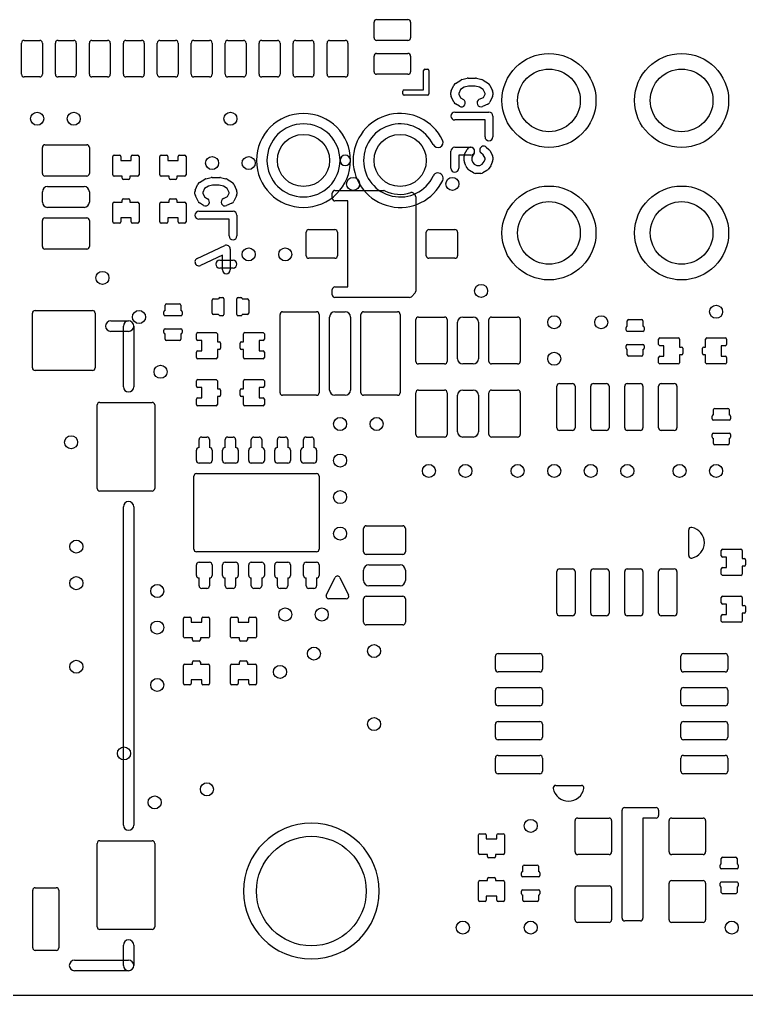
# Model space of a CAD drawing. Extents: x 0 to 45, y 0 to 50.
# Drawn here: x 19.51 to 33.43, y 0 to 18.7 of the extents above; entities that cross this region are included whole.
import ezdxf

# ---------------------------------------------------------------- set-up
doc = ezdxf.new("R2010")
doc.units = 0
for name, color, linetype in [('HOLE_1-6', 7, 'CONTINUOUS'), ('OUTLINE', 7, 'CONTINUOUS'), ('Resist-B', 7, 'CONTINUOUS'), ('Symbol-B', 7, 'CONTINUOUS')]:
    doc.layers.add(name, color=color, linetype=linetype)

msp = doc.modelspace()

# ---------------------------------------------------------------- linework, layer by layer
at = {"layer": 'HOLE_1-6'}
for centre, radius in [((29.65, 17.15), 0.6), ((32.19, 17.15), 0.6), ((19.85, 16.8), 0.125), ((20.55, 16.8), 0.125), ((23.55, 16.8), 0.125), ((23.2, 15.95), 0.125), ((23.9, 15.95), 0.125), ((25.9, 15.55), 0.125), ((27.8, 15.55), 0.125), ((29.65, 14.61), 0.6), ((32.19, 14.61), 0.6), ((23.9, 14.2), 0.125), ((24.6, 14.2), 0.125), ((21.1, 13.75), 0.125), ((28.35, 13.5), 0.125), ((21.8, 13), 0.125), ((32.85, 13.1), 0.125), ((29.75, 12.9), 0.125), ((30.65, 12.9), 0.125), ((29.75, 12.2), 0.125), ((22.2125, 11.95), 0.125), ((25.65, 10.95), 0.125), ((26.35, 10.95), 0.125), ((20.5, 10.6), 0.125), ((25.65, 10.25), 0.125), ((27.35, 10.05), 0.125), ((28.05, 10.05), 0.125), ((29.05, 10.05), 0.125), ((29.75, 10.05), 0.125), ((30.45, 10.05), 0.125), ((31.15, 10.05), 0.125), ((32.15, 10.05), 0.125), ((32.85, 10.05), 0.125), ((25.65, 9.55), 0.125), ((25.65, 8.85), 0.125), ((20.6, 8.6), 0.125), ((20.6, 7.9), 0.125), ((22.15, 7.75), 0.125), ((24.6, 7.3), 0.125), ((25.3, 7.3), 0.125), ((22.15, 7.05), 0.125), ((25.15, 6.55), 0.125), ((26.3, 6.6), 0.125), ((20.6, 6.3), 0.125), ((24.5, 6.2), 0.125), ((22.15, 5.95), 0.125), ((26.3, 5.2), 0.125), ((21.5125, 4.6375), 0.125), ((23.1, 3.95), 0.125), ((22.1, 3.7), 0.125), ((29.3, 3.25), 0.125), ((25.1, 2), 1.05), ((28, 1.3), 0.125), ((29.3, 1.3), 0.125), ((33.15, 1.3), 0.125)]:
    msp.add_circle(centre, radius, dxfattribs=at)
at = {"layer": 'OUTLINE'}
msp.add_line((44, 0), (1, 0), dxfattribs=at)
at = {"layer": 'Resist-B'}
for p, q in [((26.35, 18.7), (26.95, 18.7)), ((26.3, 18.35), (26.3, 18.65)), ((27, 18.65), (27, 18.35)), ((19.55, 17.65), (19.55, 18.25)), ((19.6, 18.3), (19.9, 18.3)), ((19.95, 18.25), (19.95, 17.65)), ((20.2, 17.65), (20.2, 18.25)), ((20.25, 18.3), (20.55, 18.3)), ((20.6, 18.25), (20.6, 17.65)), ((20.85, 17.65), (20.85, 18.25)), ((20.9, 18.3), (21.2, 18.3)), ((21.25, 18.25), (21.25, 17.65)), ((21.5, 17.65), (21.5, 18.25)), ((21.55, 18.3), (21.85, 18.3)), ((21.9, 18.25), (21.9, 17.65)), ((22.15, 17.65), (22.15, 18.25)), ((22.2, 18.3), (22.5, 18.3)), ((22.55, 18.25), (22.55, 17.65)), ((22.8, 17.65), (22.8, 18.25)), ((22.85, 18.3), (23.15, 18.3)), ((23.2, 18.25), (23.2, 17.65)), ((23.45, 17.65), (23.45, 18.25)), ((23.5, 18.3), (23.8, 18.3)), ((23.85, 18.25), (23.85, 17.65)), ((24.1, 17.65), (24.1, 18.25)), ((24.15, 18.3), (24.45, 18.3)), ((24.5, 18.25), (24.5, 17.65)), ((24.75, 17.65), (24.75, 18.25)), ((24.8, 18.3), (25.1, 18.3)), ((25.15, 18.25), (25.15, 17.65)), ((25.4, 17.65), (25.4, 18.25)), ((25.45, 18.3), (25.75, 18.3)), ((25.8, 18.25), (25.8, 17.65)), ((26.95, 18.3), (26.35, 18.3)), ((26.3, 17.7), (26.3, 18)), ((26.35, 18.05), (26.95, 18.05)), ((27, 18), (27, 17.7)), ((19.9, 17.6), (19.6, 17.6)), ((20.55, 17.6), (20.25, 17.6)), ((21.2, 17.6), (20.9, 17.6)), ((21.85, 17.6), (21.55, 17.6)), ((22.5, 17.6), (22.2, 17.6)), ((23.15, 17.6), (22.85, 17.6)), ((23.8, 17.6), (23.5, 17.6)), ((24.45, 17.6), (24.15, 17.6)), ((25.1, 17.6), (24.8, 17.6)), ((25.75, 17.6), (25.45, 17.6)), ((26.95, 17.65), (26.35, 17.65)), ((27.25, 17.35), (27.25, 17.725)), ((27.275, 17.75), (27.325, 17.75)), ((27.35, 17.725), (27.35, 17.275)), ((26.85, 17.275), (26.85, 17.325)), ((26.875, 17.35), (27.25, 17.35)), ((27.325, 17.25), (26.875, 17.25)), ((20, 16.3), (20.8, 16.3)), ((19.95, 15.75), (19.95, 16.25)), ((20.85, 16.25), (20.85, 15.75)), ((21.325, 16.1), (21.425, 16.1)), ((21.675, 16.1), (21.775, 16.1)), ((22.225, 16.1), (22.325, 16.1)), ((22.575, 16.1), (22.675, 16.1)), ((21.3, 15.725), (21.3, 16.075)), ((21.45, 16.075), (21.45, 16)), ((21.45, 16), (21.65, 16)), ((21.65, 16), (21.65, 16.075)), ((21.8, 16.075), (21.8, 15.725)), ((22.2, 15.725), (22.2, 16.075)), ((22.35, 16.075), (22.35, 16)), ((22.35, 16), (22.55, 16)), ((22.55, 16), (22.55, 16.075)), ((22.7, 16.075), (22.7, 15.725)), ((20.8, 15.7), (20, 15.7)), ((21.475, 15.7), (21.325, 15.7)), ((21.475, 15.6625), (21.475, 15.7)), ((21.6, 15.6375), (21.5, 15.6375)), ((21.625, 15.7), (21.625, 15.6625)), ((21.775, 15.7), (21.625, 15.7)), ((22.375, 15.7), (22.225, 15.7)), ((22.375, 15.6625), (22.375, 15.7)), ((22.5, 15.6375), (22.4, 15.6375)), ((22.525, 15.7), (22.525, 15.6625)), ((22.675, 15.7), (22.525, 15.7)), ((21.3, 14.825), (21.3, 15.175)), ((21.325, 15.2), (21.475, 15.2)), ((21.475, 15.2), (21.475, 15.2375)), ((21.5, 15.2625), (21.6, 15.2625)), ((21.625, 15.2375), (21.625, 15.2)), ((21.625, 15.2), (21.775, 15.2)), ((21.8, 15.175), (21.8, 14.825)), ((22.2, 14.825), (22.2, 15.175)), ((22.225, 15.2), (22.375, 15.2)), ((22.375, 15.2), (22.375, 15.2375)), ((22.4, 15.2625), (22.5, 15.2625)), ((22.525, 15.2375), (22.525, 15.2)), ((22.525, 15.2), (22.675, 15.2)), ((22.7, 15.175), (22.7, 14.825)), ((19.95, 14.35), (19.95, 14.85)), ((20, 14.9), (20.8, 14.9)), ((20.85, 14.85), (20.85, 14.35)), ((21.425, 14.8), (21.325, 14.8)), ((21.65, 14.9), (21.45, 14.9)), ((21.45, 14.9), (21.45, 14.825)), ((21.65, 14.825), (21.65, 14.9)), ((21.775, 14.8), (21.675, 14.8)), ((22.325, 14.8), (22.225, 14.8)), ((22.55, 14.9), (22.35, 14.9)), ((22.35, 14.9), (22.35, 14.825)), ((22.55, 14.825), (22.55, 14.9)), ((22.675, 14.8), (22.575, 14.8)), ((25, 14.175), (25, 14.625)), ((25.05, 14.675), (25.55, 14.675)), ((25.6, 14.625), (25.6, 14.175)), ((27.3, 14.175), (27.3, 14.625)), ((27.35, 14.675), (27.85, 14.675)), ((27.9, 14.625), (27.9, 14.175)), ((20.8, 14.3), (20, 14.3)), ((25.55, 14.125), (25.05, 14.125)), ((27.85, 14.125), (27.35, 14.125)), ((23.2, 13.075), (23.2, 13.325)), ((23.225, 13.35), (23.325, 13.35)), ((23.35, 13.375), (23.4, 13.375)), ((23.425, 13.35), (23.425, 13.05)), ((23.675, 13.05), (23.675, 13.35)), ((23.7, 13.375), (23.75, 13.375)), ((23.775, 13.35), (23.875, 13.35)), ((23.9, 13.325), (23.9, 13.075)), ((19.81, 13.125), (20.91, 13.125)), ((22.275, 13.05), (22.275, 13.1)), ((22.3, 13.125), (22.3, 13.225)), ((22.325, 13.25), (22.575, 13.25)), ((22.6, 13.225), (22.6, 13.125)), ((22.625, 13.1), (22.625, 13.05)), ((24.55, 13.1), (25.2, 13.1)), ((26.1, 13.1), (26.75, 13.1)), ((19.76, 12.025), (19.76, 13.075)), ((20.96, 13.075), (20.96, 12.025)), ((22.6, 13.025), (22.3, 13.025)), ((23.325, 13.05), (23.225, 13.05)), ((23.4, 13.025), (23.35, 13.025)), ((23.75, 13.025), (23.7, 13.025)), ((23.875, 13.05), (23.775, 13.05)), ((24.5, 11.55), (24.5, 13.05)), ((25.25, 13.05), (25.25, 11.55)), ((26.05, 11.55), (26.05, 13.05)), ((26.8, 13.05), (26.8, 11.55)), ((27.1, 12.15), (27.1, 12.95)), ((27.15, 13), (27.65, 13)), ((27.7, 12.95), (27.7, 12.15)), ((28.5, 12.15), (28.5, 12.95)), ((28.55, 13), (29.05, 13)), ((29.1, 12.95), (29.1, 12.15)), ((31.15, 12.825), (31.15, 12.925)), ((31.175, 12.95), (31.425, 12.95)), ((31.45, 12.925), (31.45, 12.825)), ((22.275, 12.7), (22.275, 12.75)), ((22.3, 12.775), (22.6, 12.775)), ((22.625, 12.75), (22.625, 12.7)), ((31.125, 12.75), (31.125, 12.8)), ((31.45, 12.725), (31.15, 12.725)), ((31.475, 12.8), (31.475, 12.75)), ((22.3, 12.575), (22.3, 12.675)), ((22.575, 12.55), (22.325, 12.55)), ((22.6, 12.675), (22.6, 12.575)), ((22.9, 12.575), (22.9, 12.675)), ((22.925, 12.7), (23.275, 12.7)), ((23, 12.55), (22.925, 12.55)), ((23, 12.35), (23, 12.55)), ((23.3, 12.675), (23.3, 12.525)), ((23.8, 12.525), (23.8, 12.675)), ((23.825, 12.7), (24.175, 12.7)), ((24.175, 12.55), (24.1, 12.55)), ((24.1, 12.55), (24.1, 12.35)), ((24.2, 12.675), (24.2, 12.575)), ((31.75, 12.475), (31.75, 12.575)), ((31.775, 12.6), (32.125, 12.6)), ((32.15, 12.575), (32.15, 12.425)), ((32.65, 12.425), (32.65, 12.575)), ((32.675, 12.6), (33.025, 12.6)), ((33.05, 12.575), (33.05, 12.475)), ((22.925, 12.35), (23, 12.35)), ((23.3, 12.525), (23.3375, 12.525)), ((23.3375, 12.375), (23.3, 12.375)), ((23.3, 12.375), (23.3, 12.225)), ((23.3625, 12.5), (23.3625, 12.4)), ((23.7375, 12.4), (23.7375, 12.5)), ((23.7625, 12.525), (23.8, 12.525)), ((23.8, 12.375), (23.7625, 12.375)), ((23.8, 12.225), (23.8, 12.375)), ((24.1, 12.35), (24.175, 12.35)), ((31.125, 12.4), (31.125, 12.45)), ((31.15, 12.475), (31.45, 12.475)), ((31.15, 12.275), (31.15, 12.375)), ((31.45, 12.375), (31.45, 12.275)), ((31.475, 12.45), (31.475, 12.4)), ((31.85, 12.45), (31.775, 12.45)), ((31.85, 12.25), (31.85, 12.45)), ((32.15, 12.425), (32.1875, 12.425)), ((32.2125, 12.4), (32.2125, 12.3)), ((32.5875, 12.3), (32.5875, 12.4)), ((32.6125, 12.425), (32.65, 12.425)), ((33.025, 12.45), (32.95, 12.45)), ((32.95, 12.45), (32.95, 12.25)), ((22.9, 12.225), (22.9, 12.325)), ((23.275, 12.2), (22.925, 12.2)), ((24.175, 12.2), (23.825, 12.2)), ((24.2, 12.325), (24.2, 12.225)), ((31.425, 12.25), (31.175, 12.25)), ((31.75, 12.125), (31.75, 12.225)), ((31.775, 12.25), (31.85, 12.25)), ((32.1875, 12.275), (32.15, 12.275)), ((32.15, 12.275), (32.15, 12.125)), ((32.65, 12.275), (32.6125, 12.275)), ((32.65, 12.125), (32.65, 12.275)), ((32.95, 12.25), (33.025, 12.25)), ((33.05, 12.225), (33.05, 12.125)), ((20.91, 11.975), (19.81, 11.975)), ((27.65, 12.1), (27.15, 12.1)), ((29.05, 12.1), (28.55, 12.1)), ((32.125, 12.1), (31.775, 12.1)), ((33.025, 12.1), (32.675, 12.1)), ((22.925, 11.8), (23.275, 11.8)), ((23.825, 11.8), (24.175, 11.8)), ((22.9, 11.675), (22.9, 11.775)), ((23, 11.65), (22.925, 11.65)), ((23, 11.45), (23, 11.65)), ((23.3, 11.775), (23.3, 11.625)), ((23.3, 11.625), (23.3375, 11.625)), ((23.3625, 11.6), (23.3625, 11.5)), ((23.7375, 11.5), (23.7375, 11.6)), ((23.7625, 11.625), (23.8, 11.625)), ((23.8, 11.625), (23.8, 11.775)), ((24.175, 11.65), (24.1, 11.65)), ((24.1, 11.65), (24.1, 11.45)), ((24.2, 11.775), (24.2, 11.675)), ((27.15, 11.6), (27.65, 11.6)), ((28.55, 11.6), (29.05, 11.6)), ((29.8, 10.875), (29.8, 11.675)), ((29.85, 11.725), (30.1, 11.725)), ((30.15, 11.675), (30.15, 10.875)), ((30.45, 10.875), (30.45, 11.675)), ((30.5, 11.725), (30.75, 11.725)), ((30.8, 11.675), (30.8, 10.875)), ((31.1, 10.875), (31.1, 11.675)), ((31.15, 11.725), (31.4, 11.725)), ((31.45, 11.675), (31.45, 10.875)), ((31.75, 10.875), (31.75, 11.675)), ((31.8, 11.725), (32.05, 11.725)), ((32.1, 11.675), (32.1, 10.875)), ((22.9, 11.325), (22.9, 11.425)), ((22.925, 11.45), (23, 11.45)), ((23.3375, 11.475), (23.3, 11.475)), ((23.3, 11.475), (23.3, 11.325)), ((23.8, 11.475), (23.7625, 11.475)), ((23.8, 11.325), (23.8, 11.475)), ((24.1, 11.45), (24.175, 11.45)), ((24.2, 11.425), (24.2, 11.325)), ((25.2, 11.5), (24.55, 11.5)), ((26.75, 11.5), (26.1, 11.5)), ((27.1, 10.75), (27.1, 11.55)), ((27.7, 11.55), (27.7, 10.75)), ((28.5, 10.75), (28.5, 11.55)), ((29.1, 11.55), (29.1, 10.75)), ((21, 9.715), (21, 11.315)), ((21.05, 11.365), (22.05, 11.365)), ((22.1, 11.315), (22.1, 9.715)), ((23.275, 11.3), (22.925, 11.3)), ((24.175, 11.3), (23.825, 11.3)), ((32.8, 11.125), (32.8, 11.225)), ((32.825, 11.25), (33.075, 11.25)), ((33.1, 11.225), (33.1, 11.125)), ((32.775, 11.05), (32.775, 11.1)), ((33.125, 11.1), (33.125, 11.05)), ((33.1, 11.025), (32.8, 11.025)), ((23, 10.7), (23.1, 10.7)), ((23.5, 10.7), (23.6, 10.7)), ((24, 10.7), (24.1, 10.7)), ((24.5, 10.7), (24.6, 10.7)), ((25, 10.7), (25.1, 10.7)), ((27.65, 10.7), (27.15, 10.7)), ((29.05, 10.7), (28.55, 10.7)), ((30.1, 10.825), (29.85, 10.825)), ((30.75, 10.825), (30.5, 10.825)), ((31.4, 10.825), (31.15, 10.825)), ((32.05, 10.825), (31.8, 10.825)), ((32.775, 10.7), (32.775, 10.75)), ((32.8, 10.775), (33.1, 10.775)), ((32.8, 10.575), (32.8, 10.675)), ((33.1, 10.675), (33.1, 10.575)), ((33.125, 10.75), (33.125, 10.7)), ((22.95, 10.5), (22.95, 10.65)), ((23.15, 10.65), (23.15, 10.5)), ((23.45, 10.5), (23.45, 10.65)), ((23.65, 10.65), (23.65, 10.5)), ((23.95, 10.5), (23.95, 10.65)), ((24.15, 10.65), (24.15, 10.5)), ((24.45, 10.5), (24.45, 10.65)), ((24.65, 10.65), (24.65, 10.5)), ((24.95, 10.5), (24.95, 10.65)), ((25.15, 10.65), (25.15, 10.5)), ((33.075, 10.55), (32.825, 10.55)), ((22.9, 10.25), (22.9, 10.45)), ((23.2, 10.45), (23.2, 10.25)), ((23.4, 10.25), (23.4, 10.45)), ((23.7, 10.45), (23.7, 10.25)), ((23.9, 10.25), (23.9, 10.45)), ((24.2, 10.45), (24.2, 10.25)), ((24.4, 10.25), (24.4, 10.45)), ((24.7, 10.45), (24.7, 10.25)), ((24.9, 10.25), (24.9, 10.45)), ((25.2, 10.45), (25.2, 10.25)), ((23.15, 10.2), (22.95, 10.2)), ((23.65, 10.2), (23.45, 10.2)), ((24.15, 10.2), (23.95, 10.2)), ((24.65, 10.2), (24.45, 10.2)), ((25.15, 10.2), (24.95, 10.2)), ((22.85, 8.55), (22.85, 9.95)), ((22.9, 10), (25.2, 10)), ((25.25, 9.95), (25.25, 8.55)), ((22.05, 9.665), (21.05, 9.665)), ((26.15, 9), (26.85, 9)), ((26.1, 8.5), (26.1, 8.95)), ((26.9, 8.95), (26.9, 8.5)), ((25.2, 8.5), (22.9, 8.5)), ((26.85, 8.45), (26.15, 8.45)), ((32.95, 8.425), (32.95, 8.525)), ((32.975, 8.55), (33.325, 8.55)), ((33.35, 8.525), (33.35, 8.375)), ((22.9, 8.05), (22.9, 8.25)), ((22.95, 8.3), (23.15, 8.3)), ((23.2, 8.25), (23.2, 8.05)), ((23.4, 8.05), (23.4, 8.25)), ((23.45, 8.3), (23.65, 8.3)), ((23.7, 8.25), (23.7, 8.05)), ((23.9, 8.05), (23.9, 8.25)), ((23.95, 8.3), (24.15, 8.3)), ((24.2, 8.25), (24.2, 8.05)), ((24.4, 8.05), (24.4, 8.25)), ((24.45, 8.3), (24.65, 8.3)), ((24.7, 8.25), (24.7, 8.05)), ((24.95, 8.05), (24.95, 8.25)), ((25, 8.3), (25.2, 8.3)), ((25.25, 8.25), (25.25, 8.05)), ((33.05, 8.4), (32.975, 8.4)), ((33.05, 8.2), (33.05, 8.4)), ((33.35, 8.375), (33.3875, 8.375)), ((33.4125, 8.35), (33.4125, 8.25)), ((29.8, 7.325), (29.8, 8.125)), ((29.85, 8.175), (30.1, 8.175)), ((30.15, 8.125), (30.15, 7.325)), ((30.45, 7.325), (30.45, 8.125)), ((30.5, 8.175), (30.75, 8.175)), ((30.8, 8.125), (30.8, 7.325)), ((31.1, 7.325), (31.1, 8.125)), ((31.15, 8.175), (31.4, 8.175)), ((31.45, 8.125), (31.45, 7.325)), ((31.75, 7.325), (31.75, 8.125)), ((31.8, 8.175), (32.05, 8.175)), ((32.1, 8.125), (32.1, 7.325)), ((32.95, 8.075), (32.95, 8.175)), ((32.975, 8.2), (33.05, 8.2)), ((33.325, 8.05), (32.975, 8.05)), ((33.3875, 8.225), (33.35, 8.225)), ((33.35, 8.225), (33.35, 8.075)), ((22.95, 7.85), (22.95, 8)), ((23.15, 8), (23.15, 7.85)), ((23.45, 7.85), (23.45, 8)), ((23.65, 8), (23.65, 7.85)), ((23.95, 7.85), (23.95, 8)), ((24.15, 8), (24.15, 7.85)), ((24.45, 7.85), (24.45, 8)), ((24.65, 8), (24.65, 7.85)), ((25, 7.85), (25, 8)), ((25.2, 8), (25.2, 7.85)), ((23.1, 7.8), (23, 7.8)), ((23.6, 7.8), (23.5, 7.8)), ((24.1, 7.8), (24, 7.8)), ((24.6, 7.8), (24.5, 7.8)), ((25.15, 7.8), (25.05, 7.8)), ((26.1, 7.15), (26.1, 7.6)), ((26.15, 7.65), (26.85, 7.65)), ((26.9, 7.6), (26.9, 7.15)), ((32.95, 7.525), (32.95, 7.625)), ((32.975, 7.65), (33.325, 7.65)), ((33.05, 7.5), (32.975, 7.5)), ((33.05, 7.3), (33.05, 7.5)), ((33.35, 7.625), (33.35, 7.475)), ((32.975, 7.3), (33.05, 7.3)), ((33.35, 7.475), (33.3875, 7.475)), ((33.3875, 7.325), (33.35, 7.325)), ((33.35, 7.325), (33.35, 7.175)), ((33.4125, 7.45), (33.4125, 7.35)), ((22.65, 6.875), (22.65, 7.225)), ((22.675, 7.25), (22.775, 7.25)), ((22.8, 7.225), (22.8, 7.15)), ((22.8, 7.15), (23, 7.15)), ((23, 7.15), (23, 7.225)), ((23.025, 7.25), (23.125, 7.25)), ((23.15, 7.225), (23.15, 6.875)), ((23.55, 6.875), (23.55, 7.225)), ((23.575, 7.25), (23.675, 7.25)), ((23.7, 7.225), (23.7, 7.15)), ((23.7, 7.15), (23.9, 7.15)), ((23.9, 7.15), (23.9, 7.225)), ((23.925, 7.25), (24.025, 7.25)), ((24.05, 7.225), (24.05, 6.875)), ((30.1, 7.275), (29.85, 7.275)), ((30.75, 7.275), (30.5, 7.275)), ((31.4, 7.275), (31.15, 7.275)), ((32.05, 7.275), (31.8, 7.275)), ((32.95, 7.175), (32.95, 7.275)), ((33.325, 7.15), (32.975, 7.15)), ((26.85, 7.1), (26.15, 7.1)), ((22.825, 6.85), (22.675, 6.85)), ((22.825, 6.8125), (22.825, 6.85)), ((22.95, 6.7875), (22.85, 6.7875)), ((22.975, 6.85), (22.975, 6.8125)), ((23.125, 6.85), (22.975, 6.85)), ((23.725, 6.85), (23.575, 6.85)), ((23.725, 6.8125), (23.725, 6.85)), ((23.85, 6.7875), (23.75, 6.7875)), ((23.875, 6.85), (23.875, 6.8125)), ((24.025, 6.85), (23.875, 6.85)), ((28.675, 6.55), (29.475, 6.55)), ((32.225, 6.55), (33.025, 6.55)), ((22.825, 6.35), (22.825, 6.3875)), ((22.85, 6.4125), (22.95, 6.4125)), ((22.975, 6.3875), (22.975, 6.35)), ((23.725, 6.35), (23.725, 6.3875)), ((23.75, 6.4125), (23.85, 6.4125)), ((23.875, 6.3875), (23.875, 6.35)), ((28.625, 6.25), (28.625, 6.5)), ((29.525, 6.5), (29.525, 6.25)), ((32.175, 6.25), (32.175, 6.5)), ((33.075, 6.5), (33.075, 6.25)), ((22.65, 5.975), (22.65, 6.325)), ((22.675, 6.35), (22.825, 6.35)), ((22.975, 6.35), (23.125, 6.35)), ((23.15, 6.325), (23.15, 5.975)), ((23.55, 5.975), (23.55, 6.325)), ((23.575, 6.35), (23.725, 6.35)), ((23.875, 6.35), (24.025, 6.35)), ((24.05, 6.325), (24.05, 5.975)), ((29.475, 6.2), (28.675, 6.2)), ((33.025, 6.2), (32.225, 6.2)), ((23, 6.05), (22.8, 6.05)), ((22.8, 6.05), (22.8, 5.975)), ((23, 5.975), (23, 6.05)), ((23.9, 6.05), (23.7, 6.05)), ((23.7, 6.05), (23.7, 5.975)), ((23.9, 5.975), (23.9, 6.05)), ((22.775, 5.95), (22.675, 5.95)), ((23.125, 5.95), (23.025, 5.95)), ((23.675, 5.95), (23.575, 5.95)), ((24.025, 5.95), (23.925, 5.95)), ((28.625, 5.6), (28.625, 5.85)), ((28.675, 5.9), (29.475, 5.9)), ((29.525, 5.85), (29.525, 5.6)), ((32.175, 5.6), (32.175, 5.85)), ((32.225, 5.9), (33.025, 5.9)), ((33.075, 5.85), (33.075, 5.6)), ((29.475, 5.55), (28.675, 5.55)), ((33.025, 5.55), (32.225, 5.55)), ((28.675, 5.25), (29.475, 5.25)), ((32.225, 5.25), (33.025, 5.25)), ((28.625, 4.95), (28.625, 5.2)), ((29.525, 5.2), (29.525, 4.95)), ((32.175, 4.95), (32.175, 5.2)), ((33.075, 5.2), (33.075, 4.95)), ((29.475, 4.9), (28.675, 4.9)), ((33.025, 4.9), (32.225, 4.9)), ((28.625, 4.3), (28.625, 4.55)), ((28.675, 4.6), (29.475, 4.6)), ((29.525, 4.55), (29.525, 4.3)), ((32.175, 4.3), (32.175, 4.55)), ((32.225, 4.6), (33.025, 4.6)), ((33.075, 4.55), (33.075, 4.3)), ((29.475, 4.25), (28.675, 4.25)), ((33.025, 4.25), (32.225, 4.25)), ((30.2, 3.4), (30.8, 3.4)), ((32, 3.4), (32.6, 3.4)), ((30.15, 2.75), (30.15, 3.35)), ((30.85, 3.35), (30.85, 2.75)), ((31.95, 2.75), (31.95, 3.35)), ((32.65, 3.35), (32.65, 2.75)), ((28.3, 2.725), (28.3, 3.075)), ((28.325, 3.1), (28.425, 3.1)), ((28.45, 3.075), (28.45, 3)), ((28.45, 3), (28.65, 3)), ((28.65, 3), (28.65, 3.075)), ((28.675, 3.1), (28.775, 3.1)), ((28.8, 3.075), (28.8, 2.725)), ((21, 1.315), (21, 2.915)), ((21.05, 2.965), (22.05, 2.965)), ((22.1, 2.915), (22.1, 1.315)), ((28.475, 2.7), (28.325, 2.7)), ((28.475, 2.6625), (28.475, 2.7)), ((28.6, 2.6375), (28.5, 2.6375)), ((28.625, 2.7), (28.625, 2.6625)), ((28.775, 2.7), (28.625, 2.7)), ((30.8, 2.7), (30.2, 2.7)), ((32.6, 2.7), (32, 2.7)), ((32.95, 2.525), (32.95, 2.625)), ((32.975, 2.65), (33.225, 2.65)), ((33.25, 2.625), (33.25, 2.525)), ((29.15, 2.375), (29.15, 2.475)), ((29.175, 2.5), (29.425, 2.5)), ((29.45, 2.475), (29.45, 2.375)), ((32.925, 2.45), (32.925, 2.5)), ((33.275, 2.5), (33.275, 2.45)), ((28.5, 2.2625), (28.6, 2.2625)), ((29.125, 2.3), (29.125, 2.35)), ((29.45, 2.275), (29.15, 2.275)), ((29.475, 2.35), (29.475, 2.3)), ((33.25, 2.425), (32.95, 2.425)), ((19.815, 2.065), (20.215, 2.065)), ((28.3, 1.825), (28.3, 2.175)), ((28.325, 2.2), (28.475, 2.2)), ((28.475, 2.2), (28.475, 2.2375)), ((28.625, 2.2375), (28.625, 2.2)), ((28.625, 2.2), (28.775, 2.2)), ((28.8, 2.175), (28.8, 1.825)), ((30.2, 2.1), (30.8, 2.1)), ((31.95, 1.45), (31.95, 2.15)), ((32, 2.2), (32.6, 2.2)), ((32.65, 2.15), (32.65, 1.45)), ((32.925, 2.1), (32.925, 2.15)), ((32.95, 2.175), (33.25, 2.175)), ((32.95, 1.975), (32.95, 2.075)), ((33.25, 2.075), (33.25, 1.975)), ((33.275, 2.15), (33.275, 2.1)), ((19.765, 0.915), (19.765, 2.015)), ((20.265, 2.015), (20.265, 0.915)), ((28.65, 1.9), (28.45, 1.9)), ((28.45, 1.9), (28.45, 1.825)), ((28.65, 1.825), (28.65, 1.9)), ((29.125, 1.95), (29.125, 2)), ((29.15, 2.025), (29.45, 2.025)), ((29.15, 1.825), (29.15, 1.925)), ((29.45, 1.925), (29.45, 1.825)), ((29.475, 2), (29.475, 1.95)), ((30.15, 1.45), (30.15, 2.05)), ((30.85, 2.05), (30.85, 1.45)), ((33.225, 1.95), (32.975, 1.95)), ((28.425, 1.8), (28.325, 1.8)), ((28.775, 1.8), (28.675, 1.8)), ((29.425, 1.8), (29.175, 1.8)), ((30.8, 1.4), (30.2, 1.4)), ((32.6, 1.4), (32, 1.4)), ((22.05, 1.265), (21.05, 1.265)), ((20.215, 0.865), (19.815, 0.865))]:
    msp.add_line(p, q, dxfattribs=at)
for centre, radius in [((29.65, 17.15), 0.9), ((32.19, 17.15), 0.9), ((24.95, 16), 0.5), ((26.8, 16), 0.5), ((29.65, 14.61), 0.9), ((32.19, 14.61), 0.9)]:
    msp.add_circle(centre, radius, dxfattribs=at)
for centre, radius, start, end in [((26.35, 18.65), 0.05, 90, 180), ((26.95, 18.65), 0.05, 0, 90), ((26.35, 18.35), 0.05, 180, -90), ((26.95, 18.35), 0.05, -90, 0), ((19.6, 18.25), 0.05, 90, 180), ((19.9, 18.25), 0.05, 0, 90), ((20.25, 18.25), 0.05, 90, 180), ((20.55, 18.25), 0.05, 0, 90), ((20.9, 18.25), 0.05, 90, 180), ((21.2, 18.25), 0.05, 0, 90), ((21.55, 18.25), 0.05, 90, 180), ((21.85, 18.25), 0.05, 0, 90), ((22.2, 18.25), 0.05, 90, 180), ((22.5, 18.25), 0.05, 0, 90), ((22.85, 18.25), 0.05, 90, 180), ((23.15, 18.25), 0.05, 0, 90), ((23.5, 18.25), 0.05, 90, 180), ((23.8, 18.25), 0.05, 0, 90), ((24.15, 18.25), 0.05, 90, 180), ((24.45, 18.25), 0.05, 0, 90), ((24.8, 18.25), 0.05, 90, 180), ((25.1, 18.25), 0.05, 0, 90), ((25.45, 18.25), 0.05, 90, 180), ((25.75, 18.25), 0.05, 0, 90), ((26.35, 18), 0.05, 90, 180), ((26.95, 18), 0.05, 0, 90), ((19.6, 17.65), 0.05, 180, -90), ((19.9, 17.65), 0.05, -90, 0), ((20.25, 17.65), 0.05, 180, -90), ((20.55, 17.65), 0.05, -90, 0), ((20.9, 17.65), 0.05, 180, -90), ((21.2, 17.65), 0.05, -90, 0), ((21.55, 17.65), 0.05, 180, -90), ((21.85, 17.65), 0.05, -90, 0), ((22.2, 17.65), 0.05, 180, -90), ((22.5, 17.65), 0.05, -90, 0), ((22.85, 17.65), 0.05, 180, -90), ((23.15, 17.65), 0.05, -90, 0), ((23.5, 17.65), 0.05, 180, -90), ((23.8, 17.65), 0.05, -90, 0), ((24.15, 17.65), 0.05, 180, -90), ((24.45, 17.65), 0.05, -90, 0), ((24.8, 17.65), 0.05, 180, -90), ((25.1, 17.65), 0.05, -90, 0), ((25.45, 17.65), 0.05, 180, -90), ((25.75, 17.65), 0.05, -90, 0), ((26.35, 17.7), 0.05, 180, -90), ((26.95, 17.7), 0.05, -90, 0), ((27.275, 17.725), 0.025, 90, 180), ((27.325, 17.725), 0.025, 0, 90), ((26.875, 17.325), 0.025, 90, 180), ((26.875, 17.275), 0.025, 180, -90), ((27.325, 17.275), 0.025, -90, 0), ((20, 16.25), 0.05, 90, 180), ((20.8, 16.25), 0.05, 0, 90), ((21.325, 16.075), 0.025, 90, 180), ((21.425, 16.075), 0.025, 0, 90), ((21.675, 16.075), 0.025, 90, 180), ((21.775, 16.075), 0.025, 0, 90), ((22.225, 16.075), 0.025, 90, 180), ((22.325, 16.075), 0.025, 0, 90), ((22.575, 16.075), 0.025, 90, 180), ((22.675, 16.075), 0.025, 0, 90), ((20, 15.75), 0.05, 180, -90), ((20.8, 15.75), 0.05, -90, 0), ((21.325, 15.725), 0.025, 180, -90), ((21.775, 15.725), 0.025, -90, 0), ((22.225, 15.725), 0.025, 180, -90), ((22.675, 15.725), 0.025, -90, 0), ((21.5, 15.6625), 0.025, 180, -90), ((21.6, 15.6625), 0.025, -90, 0), ((22.4, 15.6625), 0.025, 180, -90), ((22.5, 15.6625), 0.025, -90, 0), ((21.325, 15.175), 0.025, 90, 180), ((21.5, 15.2375), 0.025, 90, 180), ((21.6, 15.2375), 0.025, 0, 90), ((21.775, 15.175), 0.025, 0, 90), ((22.225, 15.175), 0.025, 90, 180), ((22.4, 15.2375), 0.025, 90, 180), ((22.5, 15.2375), 0.025, 0, 90), ((22.675, 15.175), 0.025, 0, 90), ((20, 14.85), 0.05, 90, 180), ((20.8, 14.85), 0.05, 0, 90), ((21.325, 14.825), 0.025, 180, -90), ((21.425, 14.825), 0.025, -90, 0), ((21.675, 14.825), 0.025, 180, -90), ((21.775, 14.825), 0.025, -90, 0), ((22.225, 14.825), 0.025, 180, -90), ((22.325, 14.825), 0.025, -90, 0), ((22.575, 14.825), 0.025, 180, -90), ((22.675, 14.825), 0.025, -90, 0), ((25.05, 14.625), 0.05, 90, 180), ((25.55, 14.625), 0.05, 0, 90), ((27.35, 14.625), 0.05, 90, 180), ((27.85, 14.625), 0.05, 0, 90), ((20, 14.35), 0.05, 180, -90), ((20.8, 14.35), 0.05, -90, 0), ((25.05, 14.175), 0.05, 180, -90), ((25.55, 14.175), 0.05, -90, 0), ((27.35, 14.175), 0.05, 180, -90), ((27.85, 14.175), 0.05, -90, 0), ((23.225, 13.325), 0.025, 90, 180), ((23.35, 13.35), 0.025, 90, 180), ((23.4, 13.35), 0.025, 0, 90), ((23.7, 13.35), 0.025, 90, 180), ((23.75, 13.35), 0.025, 0, 90), ((23.875, 13.325), 0.025, 0, 90), ((19.81, 13.075), 0.05, 90, 180), ((20.91, 13.075), 0.05, 0, 90), ((22.3, 13.1), 0.025, 90, 180), ((22.325, 13.225), 0.025, 90, 180), ((22.575, 13.225), 0.025, 0, 90), ((22.6, 13.1), 0.025, 0, 90), ((24.55, 13.05), 0.05, 90, 180), ((25.2, 13.05), 0.05, 0, 90), ((26.1, 13.05), 0.05, 90, 180), ((26.75, 13.05), 0.05, 0, 90), ((22.3, 13.05), 0.025, 180, -90), ((22.6, 13.05), 0.025, -90, 0), ((23.225, 13.075), 0.025, 180, -90), ((23.35, 13.05), 0.025, 180, -90), ((23.4, 13.05), 0.025, -90, 0), ((23.7, 13.05), 0.025, 180, -90), ((23.75, 13.05), 0.025, -90, 0), ((23.875, 13.075), 0.025, -90, 0), ((27.15, 12.95), 0.05, 90, 180), ((27.65, 12.95), 0.05, 0, 90), ((28.55, 12.95), 0.05, 90, 180), ((29.05, 12.95), 0.05, 0, 90), ((31.175, 12.925), 0.025, 90, 180), ((31.425, 12.925), 0.025, 0, 90), ((22.3, 12.75), 0.025, 90, 180), ((22.6, 12.75), 0.025, 0, 90), ((31.15, 12.8), 0.025, 90, 180), ((31.15, 12.75), 0.025, 180, -90), ((31.45, 12.8), 0.025, 0, 90), ((31.45, 12.75), 0.025, -90, 0), ((22.3, 12.7), 0.025, 180, -90), ((22.325, 12.575), 0.025, 180, -90), ((22.575, 12.575), 0.025, -90, 0), ((22.6, 12.7), 0.025, -90, 0), ((22.925, 12.675), 0.025, 90, 180), ((22.925, 12.575), 0.025, 180, -90), ((23.275, 12.675), 0.025, 0, 90), ((23.825, 12.675), 0.025, 90, 180), ((24.175, 12.675), 0.025, 0, 90), ((24.175, 12.575), 0.025, -90, 0), ((31.775, 12.575), 0.025, 90, 180), ((32.125, 12.575), 0.025, 0, 90), ((32.675, 12.575), 0.025, 90, 180), ((33.025, 12.575), 0.025, 0, 90), ((22.925, 12.325), 0.025, 90, 180), ((23.3375, 12.5), 0.025, 0, 90), ((23.3375, 12.4), 0.025, -90, 0), ((23.7625, 12.5), 0.025, 90, 180), ((23.7625, 12.4), 0.025, 180, -90), ((24.175, 12.325), 0.025, 0, 90), ((31.15, 12.45), 0.025, 90, 180), ((31.15, 12.4), 0.025, 180, -90), ((31.45, 12.45), 0.025, 0, 90), ((31.45, 12.4), 0.025, -90, 0), ((31.775, 12.475), 0.025, 180, -90), ((32.1875, 12.4), 0.025, 0, 90), ((32.6125, 12.4), 0.025, 90, 180), ((33.025, 12.475), 0.025, -90, 0), ((22.925, 12.225), 0.025, 180, -90), ((23.275, 12.225), 0.025, -90, 0), ((23.825, 12.225), 0.025, 180, -90), ((24.175, 12.225), 0.025, -90, 0), ((31.175, 12.275), 0.025, 180, -90), ((31.425, 12.275), 0.025, -90, 0), ((31.775, 12.225), 0.025, 90, 180), ((32.1875, 12.3), 0.025, -90, 0), ((32.6125, 12.3), 0.025, 180, -90), ((33.025, 12.225), 0.025, 0, 90), ((19.81, 12.025), 0.05, 180, -90), ((20.91, 12.025), 0.05, -90, 0), ((27.15, 12.15), 0.05, 180, -90), ((27.65, 12.15), 0.05, -90, 0), ((28.55, 12.15), 0.05, 180, -90), ((29.05, 12.15), 0.05, -90, 0), ((31.775, 12.125), 0.025, 180, -90), ((32.125, 12.125), 0.025, -90, 0), ((32.675, 12.125), 0.025, 180, -90), ((33.025, 12.125), 0.025, -90, 0), ((22.925, 11.775), 0.025, 90, 180), ((23.275, 11.775), 0.025, 0, 90), ((23.825, 11.775), 0.025, 90, 180), ((24.175, 11.775), 0.025, 0, 90), ((22.925, 11.675), 0.025, 180, -90), ((23.3375, 11.6), 0.025, 0, 90), ((23.7625, 11.6), 0.025, 90, 180), ((24.175, 11.675), 0.025, -90, 0), ((27.15, 11.55), 0.05, 90, 180), ((27.65, 11.55), 0.05, 0, 90), ((28.55, 11.55), 0.05, 90, 180), ((29.05, 11.55), 0.05, 0, 90), ((29.85, 11.675), 0.05, 90, 180), ((30.1, 11.675), 0.05, 0, 90), ((30.5, 11.675), 0.05, 90, 180), ((30.75, 11.675), 0.05, 0, 90), ((31.15, 11.675), 0.05, 90, 180), ((31.4, 11.675), 0.05, 0, 90), ((31.8, 11.675), 0.05, 90, 180), ((32.05, 11.675), 0.05, 0, 90), ((22.925, 11.425), 0.025, 90, 180), ((23.3375, 11.5), 0.025, -90, 0), ((23.7625, 11.5), 0.025, 180, -90), ((24.175, 11.425), 0.025, 0, 90), ((24.55, 11.55), 0.05, 180, -90), ((25.2, 11.55), 0.05, -90, 0), ((26.1, 11.55), 0.05, 180, -90), ((26.75, 11.55), 0.05, -90, 0), ((21.05, 11.315), 0.05, 90, 180), ((22.05, 11.315), 0.05, 0, 90), ((22.925, 11.325), 0.025, 180, -90), ((23.275, 11.325), 0.025, -90, 0), ((23.825, 11.325), 0.025, 180, -90), ((24.175, 11.325), 0.025, -90, 0), ((32.825, 11.225), 0.025, 90, 180), ((33.075, 11.225), 0.025, 0, 90), ((32.8, 11.1), 0.025, 90, 180), ((32.8, 11.05), 0.025, 180, -90), ((33.1, 11.1), 0.025, 0, 90), ((33.1, 11.05), 0.025, -90, 0), ((29.85, 10.875), 0.05, 180, -90), ((30.1, 10.875), 0.05, -90, 0), ((30.5, 10.875), 0.05, 180, -90), ((30.75, 10.875), 0.05, -90, 0), ((31.15, 10.875), 0.05, 180, -90), ((31.4, 10.875), 0.05, -90, 0), ((31.8, 10.875), 0.05, 180, -90), ((32.05, 10.875), 0.05, -90, 0), ((23, 10.65), 0.05, 90, 180), ((23.1, 10.65), 0.05, 0, 90), ((23.5, 10.65), 0.05, 90, 180), ((23.6, 10.65), 0.05, 0, 90), ((24, 10.65), 0.05, 90, 180), ((24.1, 10.65), 0.05, 0, 90), ((24.5, 10.65), 0.05, 90, 180), ((24.6, 10.65), 0.05, 0, 90), ((25, 10.65), 0.05, 90, 180), ((25.1, 10.65), 0.05, 0, 90), ((27.15, 10.75), 0.05, 180, -90), ((27.65, 10.75), 0.05, -90, 0), ((28.55, 10.75), 0.05, 180, -90), ((29.05, 10.75), 0.05, -90, 0), ((32.8, 10.75), 0.025, 90, 180), ((32.8, 10.7), 0.025, 180, -90), ((33.1, 10.75), 0.025, 0, 90), ((33.1, 10.7), 0.025, -90, 0), ((22.95, 10.45), 0.05, 90, 180), ((23.15, 10.45), 0.05, 0, 90), ((23.45, 10.45), 0.05, 90, 180), ((23.65, 10.45), 0.05, 0, 90), ((23.95, 10.45), 0.05, 90, 180), ((24.15, 10.45), 0.05, 0, 90), ((24.45, 10.45), 0.05, 90, 180), ((24.65, 10.45), 0.05, 0, 90), ((24.95, 10.45), 0.05, 90, 180), ((25.15, 10.45), 0.05, 0, 90), ((32.825, 10.575), 0.025, 180, -90), ((33.075, 10.575), 0.025, -90, 0), ((22.95, 10.25), 0.05, 180, -90), ((23.15, 10.25), 0.05, -90, 0), ((23.45, 10.25), 0.05, 180, -90), ((23.65, 10.25), 0.05, -90, 0), ((23.95, 10.25), 0.05, 180, -90), ((24.15, 10.25), 0.05, -90, 0), ((24.45, 10.25), 0.05, 180, -90), ((24.65, 10.25), 0.05, -90, 0), ((24.95, 10.25), 0.05, 180, -90), ((25.15, 10.25), 0.05, -90, 0), ((22.9, 9.95), 0.05, 90, 180), ((25.2, 9.95), 0.05, 0, 90), ((21.05, 9.715), 0.05, 180, -90), ((22.05, 9.715), 0.05, -90, 0), ((26.15, 8.95), 0.05, 90, 180), ((26.85, 8.95), 0.05, 0, 90), ((22.9, 8.55), 0.05, 180, -90), ((25.2, 8.55), 0.05, -90, 0), ((26.15, 8.5), 0.05, 180, -90), ((26.85, 8.5), 0.05, -90, 0), ((32.975, 8.525), 0.025, 90, 180), ((32.975, 8.425), 0.025, 180, -90), ((33.325, 8.525), 0.025, 0, 90), ((22.95, 8.25), 0.05, 90, 180), ((23.15, 8.25), 0.05, 0, 90), ((23.45, 8.25), 0.05, 90, 180), ((23.65, 8.25), 0.05, 0, 90), ((23.95, 8.25), 0.05, 90, 180), ((24.15, 8.25), 0.05, 0, 90), ((24.45, 8.25), 0.05, 90, 180), ((24.65, 8.25), 0.05, 0, 90), ((25, 8.25), 0.05, 90, 180), ((25.2, 8.25), 0.05, 0, 90), ((33.3875, 8.35), 0.025, 0, 90), ((33.3875, 8.25), 0.025, -90, 0), ((22.95, 8.05), 0.05, 180, -90), ((23.15, 8.05), 0.05, -90, 0), ((23.45, 8.05), 0.05, 180, -90), ((23.65, 8.05), 0.05, -90, 0), ((23.95, 8.05), 0.05, 180, -90), ((24.15, 8.05), 0.05, -90, 0), ((24.45, 8.05), 0.05, 180, -90), ((24.65, 8.05), 0.05, -90, 0), ((25, 8.05), 0.05, 180, -90), ((25.2, 8.05), 0.05, -90, 0), ((29.85, 8.125), 0.05, 90, 180), ((30.1, 8.125), 0.05, 0, 90), ((30.5, 8.125), 0.05, 90, 180), ((30.75, 8.125), 0.05, 0, 90), ((31.15, 8.125), 0.05, 90, 180), ((31.4, 8.125), 0.05, 0, 90), ((31.8, 8.125), 0.05, 90, 180), ((32.05, 8.125), 0.05, 0, 90), ((32.975, 8.175), 0.025, 90, 180), ((32.975, 8.075), 0.025, 180, -90), ((33.325, 8.075), 0.025, -90, 0), ((23, 7.85), 0.05, 180, -90), ((23.1, 7.85), 0.05, -90, 0), ((23.5, 7.85), 0.05, 180, -90), ((23.6, 7.85), 0.05, -90, 0), ((24, 7.85), 0.05, 180, -90), ((24.1, 7.85), 0.05, -90, 0), ((24.5, 7.85), 0.05, 180, -90), ((24.6, 7.85), 0.05, -90, 0), ((25.05, 7.85), 0.05, 180, -90), ((25.15, 7.85), 0.05, -90, 0), ((26.15, 7.6), 0.05, 90, 180), ((26.85, 7.6), 0.05, 0, 90), ((32.975, 7.625), 0.025, 90, 180), ((32.975, 7.525), 0.025, 180, -90), ((33.325, 7.625), 0.025, 0, 90), ((29.85, 7.325), 0.05, 180, -90), ((30.1, 7.325), 0.05, -90, 0), ((30.5, 7.325), 0.05, 180, -90), ((30.75, 7.325), 0.05, -90, 0), ((31.15, 7.325), 0.05, 180, -90), ((31.4, 7.325), 0.05, -90, 0), ((31.8, 7.325), 0.05, 180, -90), ((32.05, 7.325), 0.05, -90, 0), ((32.975, 7.275), 0.025, 90, 180), ((33.3875, 7.45), 0.025, 0, 90), ((33.3875, 7.35), 0.025, -90, 0), ((22.675, 7.225), 0.025, 90, 180), ((22.775, 7.225), 0.025, 0, 90), ((23.025, 7.225), 0.025, 90, 180), ((23.125, 7.225), 0.025, 0, 90), ((23.575, 7.225), 0.025, 90, 180), ((23.675, 7.225), 0.025, 0, 90), ((23.925, 7.225), 0.025, 90, 180), ((24.025, 7.225), 0.025, 0, 90), ((26.15, 7.15), 0.05, 180, -90), ((26.85, 7.15), 0.05, -90, 0), ((32.975, 7.175), 0.025, 180, -90), ((33.325, 7.175), 0.025, -90, 0), ((22.675, 6.875), 0.025, 180, -90), ((22.85, 6.8125), 0.025, 180, -90), ((22.95, 6.8125), 0.025, -90, 0), ((23.125, 6.875), 0.025, -90, 0), ((23.575, 6.875), 0.025, 180, -90), ((23.75, 6.8125), 0.025, 180, -90), ((23.85, 6.8125), 0.025, -90, 0), ((24.025, 6.875), 0.025, -90, 0), ((28.675, 6.5), 0.05, 90, 180), ((29.475, 6.5), 0.05, 0, 90), ((32.225, 6.5), 0.05, 90, 180), ((33.025, 6.5), 0.05, 0, 90), ((22.85, 6.3875), 0.025, 90, 180), ((22.95, 6.3875), 0.025, 0, 90), ((23.75, 6.3875), 0.025, 90, 180), ((23.85, 6.3875), 0.025, 0, 90), ((22.675, 6.325), 0.025, 90, 180), ((23.125, 6.325), 0.025, 0, 90), ((23.575, 6.325), 0.025, 90, 180), ((24.025, 6.325), 0.025, 0, 90), ((28.675, 6.25), 0.05, 180, -90), ((29.475, 6.25), 0.05, -90, 0), ((32.225, 6.25), 0.05, 180, -90), ((33.025, 6.25), 0.05, -90, 0), ((22.675, 5.975), 0.025, 180, -90), ((22.775, 5.975), 0.025, -90, 0), ((23.025, 5.975), 0.025, 180, -90), ((23.125, 5.975), 0.025, -90, 0), ((23.575, 5.975), 0.025, 180, -90), ((23.675, 5.975), 0.025, -90, 0), ((23.925, 5.975), 0.025, 180, -90), ((24.025, 5.975), 0.025, -90, 0), ((28.675, 5.85), 0.05, 90, 180), ((29.475, 5.85), 0.05, 0, 90), ((32.225, 5.85), 0.05, 90, 180), ((33.025, 5.85), 0.05, 0, 90), ((28.675, 5.6), 0.05, 180, -90), ((29.475, 5.6), 0.05, -90, 0), ((32.225, 5.6), 0.05, 180, -90), ((33.025, 5.6), 0.05, -90, 0), ((28.675, 5.2), 0.05, 90, 180), ((29.475, 5.2), 0.05, 0, 90), ((32.225, 5.2), 0.05, 90, 180), ((33.025, 5.2), 0.05, 0, 90), ((28.675, 4.95), 0.05, 180, -90), ((29.475, 4.95), 0.05, -90, 0), ((32.225, 4.95), 0.05, 180, -90), ((33.025, 4.95), 0.05, -90, 0), ((28.675, 4.55), 0.05, 90, 180), ((29.475, 4.55), 0.05, 0, 90), ((32.225, 4.55), 0.05, 90, 180), ((33.025, 4.55), 0.05, 0, 90), ((28.675, 4.3), 0.05, 180, -90), ((29.475, 4.3), 0.05, -90, 0), ((32.225, 4.3), 0.05, 180, -90), ((33.025, 4.3), 0.05, -90, 0), ((30.2, 3.35), 0.05, 90, 180), ((30.8, 3.35), 0.05, 0, 90), ((32, 3.35), 0.05, 90, 180), ((32.6, 3.35), 0.05, 0, 90), ((25.1, 2), 1.3, 90, -90), ((25.1, 2), 1.3, -90, 90), ((28.325, 3.075), 0.025, 90, 180), ((28.425, 3.075), 0.025, 0, 90), ((28.675, 3.075), 0.025, 90, 180), ((28.775, 3.075), 0.025, 0, 90), ((21.05, 2.915), 0.05, 90, 180), ((22.05, 2.915), 0.05, 0, 90), ((28.325, 2.725), 0.025, 180, -90), ((28.5, 2.6625), 0.025, 180, -90), ((28.6, 2.6625), 0.025, -90, 0), ((28.775, 2.725), 0.025, -90, 0), ((30.2, 2.75), 0.05, 180, -90), ((30.8, 2.75), 0.05, -90, 0), ((32, 2.75), 0.05, 180, -90), ((32.6, 2.75), 0.05, -90, 0), ((32.975, 2.625), 0.025, 90, 180), ((33.225, 2.625), 0.025, 0, 90), ((29.175, 2.475), 0.025, 90, 180), ((29.425, 2.475), 0.025, 0, 90), ((32.95, 2.5), 0.025, 90, 180), ((32.95, 2.45), 0.025, 180, -90), ((33.25, 2.5), 0.025, 0, 90), ((33.25, 2.45), 0.025, -90, 0), ((28.5, 2.2375), 0.025, 90, 180), ((28.6, 2.2375), 0.025, 0, 90), ((29.15, 2.35), 0.025, 90, 180), ((29.15, 2.3), 0.025, 180, -90), ((29.45, 2.35), 0.025, 0, 90), ((29.45, 2.3), 0.025, -90, 0), ((19.815, 2.015), 0.05, 90, 180), ((20.215, 2.015), 0.05, 0, 90), ((28.325, 2.175), 0.025, 90, 180), ((28.775, 2.175), 0.025, 0, 90), ((30.2, 2.05), 0.05, 90, 180), ((30.8, 2.05), 0.05, 0, 90), ((32, 2.15), 0.05, 90, 180), ((32.6, 2.15), 0.05, 0, 90), ((32.95, 2.15), 0.025, 90, 180), ((32.95, 2.1), 0.025, 180, -90), ((33.25, 2.15), 0.025, 0, 90), ((33.25, 2.1), 0.025, -90, 0), ((29.15, 2), 0.025, 90, 180), ((29.15, 1.95), 0.025, 180, -90), ((29.45, 2), 0.025, 0, 90), ((29.45, 1.95), 0.025, -90, 0), ((32.975, 1.975), 0.025, 180, -90), ((33.225, 1.975), 0.025, -90, 0), ((28.325, 1.825), 0.025, 180, -90), ((28.425, 1.825), 0.025, -90, 0), ((28.675, 1.825), 0.025, 180, -90), ((28.775, 1.825), 0.025, -90, 0), ((29.175, 1.825), 0.025, 180, -90), ((29.425, 1.825), 0.025, -90, 0), ((21.05, 1.315), 0.05, 180, -90), ((22.05, 1.315), 0.05, -90, 0), ((30.2, 1.45), 0.05, 180, -90), ((30.8, 1.45), 0.05, -90, 0), ((32, 1.45), 0.05, 180, -90), ((32.6, 1.45), 0.05, -90, 0), ((19.815, 0.915), 0.05, 180, -90), ((20.215, 0.915), 0.05, -90, 0)]:
    msp.add_arc(centre, radius, start, end, dxfattribs=at)
at = {"layer": 'Symbol-B'}
for p, q in [((27.77806, 17.33257), (27.829, 17.44361)), ((27.85715, 17.47577), (27.95904, 17.54005)), ((28.02828, 17.40638), (27.95604, 17.3608)), ((27.98228, 17.54972), (28.08416, 17.5731)), ((28.10944, 17.425), (28.02828, 17.40638)), ((28.10094, 17.575), (28.24528, 17.575)), ((28.23679, 17.425), (28.10944, 17.425)), ((28.31795, 17.40638), (28.23679, 17.425)), ((28.26205, 17.5731), (28.36394, 17.54972)), ((28.39019, 17.3608), (28.31795, 17.40638)), ((28.38719, 17.54005), (28.48908, 17.47577)), ((28.51723, 17.44361), (28.56817, 17.33257)), ((27.77123, 17.25455), (27.77123, 17.3013)), ((27.82967, 17.11666), (27.77873, 17.22186)), ((27.95604, 17.3608), (27.92123, 17.28492)), ((27.92123, 17.28492), (27.92123, 17.27175)), ((27.92123, 17.27175), (27.95508, 17.20184)), ((28.31589, 17.17077), (28.3933, 17.20628)), ((28.425, 17.28492), (28.39019, 17.3608)), ((28.3933, 17.20628), (28.425, 17.27175)), ((28.425, 17.27175), (28.425, 17.28492)), ((28.5675, 17.22186), (28.51656, 17.11666)), ((28.575, 17.3013), (28.575, 17.25455)), ((27.93444, 17.03862), (27.85803, 17.08537)), ((27.95508, 17.20184), (28.01272, 17.16658)), ((28.48034, 17.08118), (28.37845, 17.03443)), ((27.84623, 16.925), (28.5, 16.925)), ((28.575, 16.85), (28.575, 16.4526)), ((28.425, 16.775), (27.84623, 16.775)), ((28.425, 16.4526), (28.425, 16.775)), ((27.77123, 15.84935), (27.77123, 16.17662)), ((27.84623, 16.25162), (28.15189, 16.25162)), ((28.15189, 16.10162), (27.92123, 16.10162)), ((27.92123, 16.10162), (27.92123, 15.84935)), ((28.02594, 15.98961), (28.02594, 16.08312)), ((28.03508, 16.11901), (28.08603, 16.21251)), ((28.21775, 16.14073), (28.17594, 16.06401)), ((28.38916, 16.10642), (28.3474, 16.14474)), ((28.425, 16.04064), (28.38916, 16.10642)), ((28.44882, 16.25526), (28.49977, 16.20851)), ((28.51492, 16.18913), (28.56586, 16.09562)), ((28.05593, 15.89387), (28.03045, 15.964)), ((28.17594, 16.06401), (28.17594, 16.00281)), ((28.17594, 16.00281), (28.19187, 15.95897)), ((28.19187, 15.95897), (28.21718, 15.9311)), ((28.21718, 15.9311), (28.26641, 15.90097)), ((28.26641, 15.90097), (28.32604, 15.90097)), ((28.32604, 15.90097), (28.37169, 15.9289)), ((28.37169, 15.9289), (28.40764, 15.97839)), ((28.40764, 15.97839), (28.425, 16.02619)), ((28.425, 16.02619), (28.425, 16.04064)), ((28.53521, 15.89878), (28.48426, 15.82865)), ((28.57049, 15.98739), (28.54502, 15.91726)), ((28.575, 16.05974), (28.575, 16.01299)), ((28.11334, 15.82231), (28.07089, 15.86906)), ((28.20613, 15.762), (28.12972, 15.80876)), ((28.34717, 15.75097), (28.24528, 15.75097)), ((28.46273, 15.80876), (28.38632, 15.762)), ((22.87806, 15.43257), (22.929, 15.54361)), ((22.95715, 15.57577), (23.05904, 15.64005)), ((23.08228, 15.64972), (23.18416, 15.6731)), ((23.20944, 15.525), (23.12828, 15.50638)), ((23.20094, 15.675), (23.34528, 15.675)), ((23.33679, 15.525), (23.20944, 15.525)), ((23.41795, 15.50638), (23.33679, 15.525)), ((23.36205, 15.6731), (23.46394, 15.64972)), ((23.48719, 15.64005), (23.58908, 15.57577)), ((23.61723, 15.54361), (23.66817, 15.43257)), ((19.95, 15.2), (19.95, 15.4)), ((20.05, 15.5), (20.75, 15.5)), ((20.85, 15.4), (20.85, 15.2)), ((22.87123, 15.35455), (22.87123, 15.4013)), ((23.05604, 15.4608), (23.02123, 15.38492)), ((23.02123, 15.38492), (23.02123, 15.37175)), ((23.02123, 15.37175), (23.05508, 15.30184)), ((23.12828, 15.50638), (23.05604, 15.4608)), ((23.49019, 15.4608), (23.41795, 15.50638)), ((23.525, 15.38492), (23.49019, 15.4608)), ((23.4933, 15.30628), (23.525, 15.37175)), ((23.525, 15.37175), (23.525, 15.38492)), ((23.675, 15.4013), (23.675, 15.35455)), ((25.5, 15.275), (25.5, 15.375)), ((25.55, 15.425), (26.48474, 15.425)), ((27.05447, 15.37053), (27.08536, 15.33964)), ((22.92967, 15.21666), (22.87873, 15.32186)), ((23.03444, 15.13862), (22.95803, 15.18537)), ((23.05508, 15.30184), (23.11272, 15.26658)), ((23.41589, 15.27077), (23.4933, 15.30628)), ((23.58034, 15.18118), (23.47845, 15.13443)), ((23.6675, 15.32186), (23.61656, 15.21666)), ((25.8, 15.225), (25.55, 15.225)), ((25.8, 13.575), (25.8, 15.225)), ((27.1, 15.30429), (27.1, 13.49571)), ((20.75, 15.1), (20.05, 15.1)), ((22.94623, 15.025), (23.6, 15.025)), ((23.525, 14.875), (22.94623, 14.875)), ((23.525, 14.5526), (23.525, 14.875)), ((23.675, 14.95), (23.675, 14.5526)), ((22.91454, 14.12252), (23.44095, 14.36797)), ((23.54764, 14.3), (23.54764, 13.9026)), ((23.39764, 14.18228), (22.97792, 13.98658)), ((23.34528, 14.08864), (23.6, 14.08864)), ((23.39764, 13.9026), (23.39764, 14.18228)), ((23.6, 13.93864), (23.34528, 13.93864)), ((25.5, 13.425), (25.5, 13.525)), ((25.55, 13.575), (25.8, 13.575)), ((26.97929, 13.375), (25.55, 13.375)), ((27.08536, 13.46036), (27.01464, 13.38964)), ((25.55, 13.1), (25.75, 13.1)), ((21.26, 12.925), (21.6, 12.925)), ((25.45, 11.6), (25.45, 13)), ((25.85, 13), (25.85, 11.6)), ((28, 13), (28.2, 13)), ((21.6, 12.725), (21.26, 12.725)), ((21.5, 11.665), (21.5, 12.825)), ((21.7, 12.825), (21.7, 11.665)), ((27.9, 12.2), (27.9, 12.9)), ((28.3, 12.9), (28.3, 12.2)), ((28.2, 12.1), (28, 12.1)), ((28, 11.6), (28.2, 11.6)), ((25.75, 11.5), (25.55, 11.5)), ((27.9, 10.8), (27.9, 11.5)), ((28.3, 11.5), (28.3, 10.8)), ((28.2, 10.7), (28, 10.7)), ((21.5, 3.265), (21.5, 9.365)), ((21.7, 9.365), (21.7, 3.265)), ((32.325, 8.43005), (32.325, 8.91995)), ((26.2, 8.25), (26.8, 8.25)), ((26.1, 7.95), (26.1, 8.15)), ((26.9, 8.15), (26.9, 7.95)), ((25.38618, 7.67236), (25.55528, 8.01056)), ((25.64472, 8.01056), (25.81382, 7.67236)), ((26.8, 7.85), (26.2, 7.85)), ((25.7691, 7.6), (25.4309, 7.6)), ((29.78005, 4.025), (30.26995, 4.025)), ((31.1, 3.6), (31.7, 3.6)), ((31.05, 1.47877), (31.05, 3.55)), ((31.7, 3.4), (31.45, 3.4)), ((31.45, 3.4), (31.45, 1.47877)), ((31.75, 3.55), (31.75, 3.45)), ((31.4, 1.42877), (31.1, 1.42877)), ((21.5, 0.575), (21.5, 0.965)), ((21.7, 0.965), (21.7, 0.575)), ((20.565, 0.675), (21.6, 0.675)), ((21.6, 0.475), (20.565, 0.475))]:
    msp.add_line(p, q, dxfattribs=at)
for centre, radius, start, end in [((27.89717, 17.41234), 0.075, 122.249128, 155.356539), ((27.99906, 17.47662), 0.075, 102.928196, 122.246862), ((28.10094, 17.5), 0.075, 90, 102.924773), ((28.24528, 17.5), 0.075, 77.07925, 90), ((28.34717, 17.47662), 0.075, 57.750872, 77.076453), ((28.44906, 17.41234), 0.075, 24.641216, 57.753138), ((27.84623, 17.3013), 0.075, 155.358784, 180), ((27.84623, 17.25455), 0.075, 180, -154.162781), ((28.5, 17.25455), 0.075, -25.840735, 0), ((28.5, 17.3013), 0.075, 0, 24.643461), ((27.89717, 17.14935), 0.075, -154.159265, -121.459584), ((27.97358, 17.1026), 0.075, -121.456363, 58.540416), ((28.34717, 17.1026), 0.075, 114.648159, -65.353011), ((28.44906, 17.14935), 0.075, -65.351841, -25.837219), ((24.95, 16), 0.9, 0, 180), ((26.8, 16), 0.9, 25.639146, -25.093813), ((27.84623, 16.85), 0.075, 90, -90), ((28.5, 16.85), 0.075, 0, 90), ((24.95, 16), 0.7, 0, 180), ((26.8, 16), 0.7, 25.639043, -25.093736), ((27.52123, 16.34616), 0.1, -154.360027, 25.639043), ((28.39811, 16.2), 0.075, 47.45858, -132.538442), ((28.5, 16.4526), 0.075, 180, 0), ((25.75, 16), 0.1, 0, 180), ((27.84623, 16.17662), 0.075, 90, 180), ((28.10094, 16.08312), 0.075, 151.412098, 180), ((28.15189, 16.17662), 0.075, -28.587902, 151.413159), ((28.15189, 16.17662), 0.075, -90, 90), ((28.44906, 16.15325), 0.075, 28.581194, 47.45858), ((28.5, 16.05974), 0.075, 0, 28.581194), ((24.95, 16), 0.9, 180, 0), ((24.95, 16), 0.7, 180, 0), ((25.75, 16), 0.1, 180, 0), ((28.10094, 15.98961), 0.075, 180, -160.033211), ((28.47453, 15.94286), 0.075, -35.995921, -19.959608), ((28.5, 16.01299), 0.075, -19.959608, 0), ((27.52449, 15.66072), 0.1, -25.094083, 154.906221), ((27.84623, 15.84935), 0.075, 180, 0), ((28.12642, 15.91948), 0.075, -160.033211, -137.761253), ((28.16887, 15.87273), 0.075, -137.761253, -121.466867), ((28.24528, 15.82597), 0.075, -121.466867, -90), ((28.34717, 15.82597), 0.075, -90, -58.533133), ((28.42358, 15.87273), 0.075, -58.533133, -35.995921), ((22.99717, 15.51234), 0.075, 122.249128, 155.356539), ((23.09906, 15.57662), 0.075, 102.928196, 122.246862), ((23.20094, 15.6), 0.075, 90, 102.924773), ((23.34528, 15.6), 0.075, 77.07925, 90), ((23.44717, 15.57662), 0.075, 57.750872, 77.076453), ((23.54906, 15.51234), 0.075, 24.641216, 57.753138), ((20.05, 15.4), 0.1, 90, 180), ((20.75, 15.4), 0.1, 0, 90), ((22.94623, 15.4013), 0.075, 155.358784, 180), ((22.94623, 15.35455), 0.075, 180, -154.162781), ((23.6, 15.35455), 0.075, -25.840735, 0), ((23.6, 15.4013), 0.075, 0, 24.643461), ((25.55, 15.375), 0.05, 90, 180), ((26.48474, 15.375), 0.05, 63.229956, 90), ((26.8, 16.00001), 0.65002, -116.766485, -71.75961), ((27.01911, 15.33517), 0.05, 45, 108.242864), ((27.05, 15.30428), 0.05, 0.011459, 45), ((20.05, 15.2), 0.1, 180, -90), ((20.75, 15.2), 0.1, -90, 0), ((22.99717, 15.24935), 0.075, -154.159265, -121.459584), ((23.07358, 15.2026), 0.075, -121.456363, 58.540416), ((23.44717, 15.2026), 0.075, 114.648159, -65.353011), ((23.54906, 15.24935), 0.075, -65.351841, -25.837219), ((25.55, 15.275), 0.05, 180, -90), ((22.94623, 14.95), 0.075, 90, -90), ((23.6, 14.95), 0.075, 0, 90), ((23.6, 14.5526), 0.075, 180, 0), ((23.47264, 14.3), 0.075, 0, 114.9983), ((22.94623, 14.05455), 0.075, 114.996585, -65.0017), ((23.34528, 14.01364), 0.075, 90, -90), ((23.6, 14.01364), 0.075, -90, 90), ((23.47264, 13.9026), 0.075, 180, 0), ((25.55, 13.525), 0.05, 90, 180), ((27.05, 13.49571), 0.05, -44.991897, 0), ((25.55, 13.425), 0.05, 180, -90), ((26.97928, 13.425), 0.05, -89.988541, -45), ((25.55, 13), 0.1, 90, 180), ((25.75, 13), 0.1, 0, 90), ((21.26, 12.825), 0.1, 90, -90), ((21.6, 12.825), 0.1, 0, 180), ((21.6, 12.825), 0.1, -90, 90), ((28, 12.9), 0.1, 90, 180), ((28.2, 12.9), 0.1, 0, 90), ((28, 12.2), 0.1, 180, -90), ((28.2, 12.2), 0.1, -90, 0), ((21.6, 11.665), 0.1, 180, 0), ((25.55, 11.6), 0.1, 180, -90), ((25.75, 11.6), 0.1, -90, 0), ((28, 11.5), 0.1, 90, 180), ((28.2, 11.5), 0.1, 0, 90), ((28, 10.8), 0.1, 180, -90), ((28.2, 10.8), 0.1, -90, 0), ((21.6, 9.365), 0.1, 0, 180), ((32.375, 8.91995), 0.05, 78.463088, 180), ((32.325, 8.675), 0.3, -78.463088, 78.463088), ((32.375, 8.43005), 0.05, 180, -78.463088), ((26.2, 8.15), 0.1, 90, 180), ((26.8, 8.15), 0.1, 0, 90), ((25.6, 7.9882), 0.05, 26.565051, 153.434949), ((26.2, 7.95), 0.1, 180, -90), ((26.8, 7.95), 0.1, -90, 0), ((25.4309, 7.65), 0.05, 153.434949, -90), ((25.7691, 7.65), 0.05, -90, 26.565051), ((29.78005, 3.975), 0.05, 90, -168.463088), ((30.025, 4.025), 0.3, -168.463088, -11.536912), ((30.26995, 3.975), 0.05, -11.536912, 90), ((31.1, 3.55), 0.05, 90, 180), ((31.7, 3.55), 0.05, 0, 90), ((31.7, 3.45), 0.05, -90, 0), ((21.6, 3.265), 0.1, 180, 0), ((31.1, 1.47877), 0.05, 180, -90), ((31.4, 1.47877), 0.05, -90, 0), ((21.6, 0.965), 0.1, 0, 180), ((20.565, 0.575), 0.1, 90, -90), ((21.6, 0.575), 0.1, 180, 0), ((21.6, 0.575), 0.1, -90, 90)]:
    msp.add_arc(centre, radius, start, end, dxfattribs=at)

doc.saveas('drawing.dxf')
